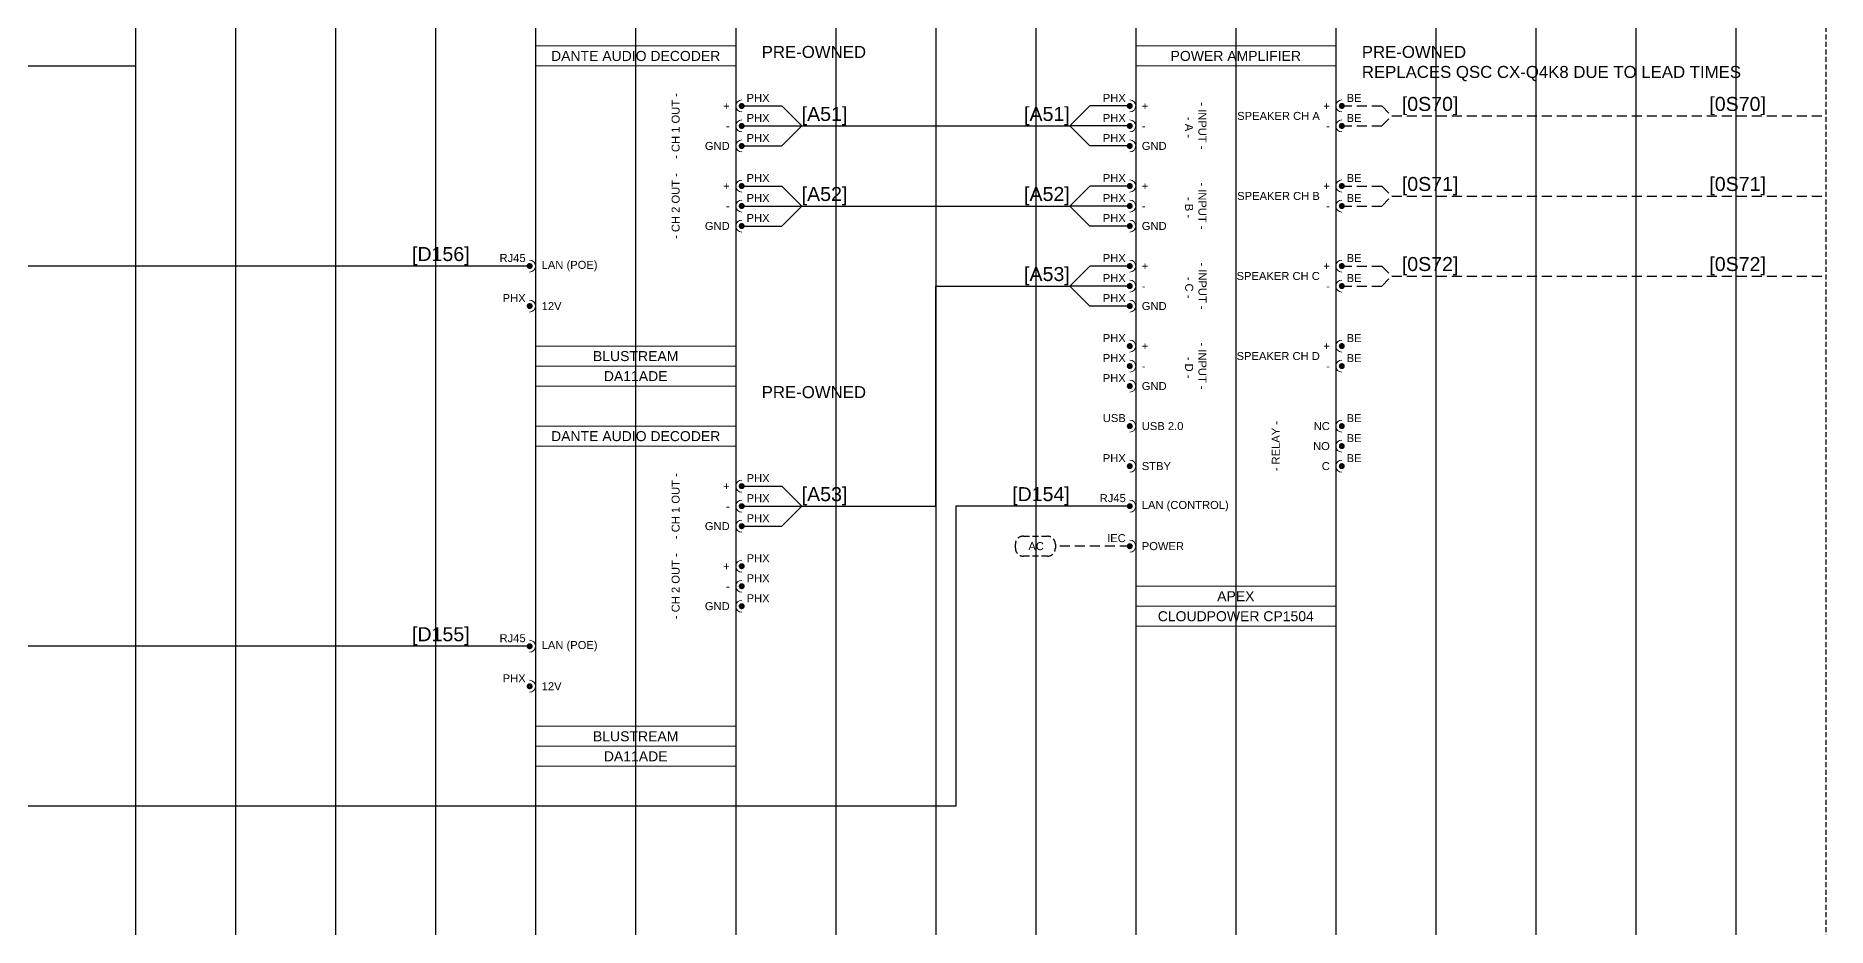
# Model space of a CAD drawing. Header units: millimetres. Extents: x -71336 to -35435, y -26189 to 22712.
# Drawn here: x -41486.8 to -41039.1, y -20301 to -20078.3 of the extents above; entities that cross this region are included whole.
import ezdxf
from ezdxf.enums import TextEntityAlignment as Align
from ezdxf.lldxf.tags import DXFTag

# ---------------------------------------------------------------- set-up
doc = ezdxf.new("R2010")
doc.units = ezdxf.units.MM
doc.linetypes.add('DASHED', pattern=[0.75, 0.5, -0.25])
doc.linetypes.add('DASHED2', pattern=[0.375, 0.25, -0.125])
for name, color, linetype in [('SC - 2 Core Speaker', 211, 'DASHED'), ('SC - 3 Core Flex', 7, 'DASHED'), ('SC - Cat - Green - Data', 84, 'Continuous'), ('SC - Cat - Green - Data - DANTE', 84, 'DANTE'), ('SC - Starquad', 4, 'Continuous'), ('SC - Text', 7, 'Continuous'), ('Text', 7, 'Continuous')]:
    doc.layers.add(name, color=color, linetype=linetype)
doc.layers.add('SC - Equipment', color=7, linetype='Continuous', lineweight=13)
doc.layers.add('SC - Xlines', color=252, linetype='Continuous', plot=False)
doc.styles.add('ARIAL', font='arial.ttf')
doc.styles.get("Standard").update_dxf_attribs({"font": 'arial.ttf', "height": 35})
tags = doc.linetypes.add('DANTE', pattern='A,3.745209,-0.071128,["DANTE",ARIAL,S=0.5,R=0,X=0,Y=-0.25],-2.454793,3.728871', length=10.000001).pattern_tags.tags
tags[6] = DXFTag(74, 10)

# ---------------------------------------------------------------- blocks, each defined once
blk = doc.blocks.new('APEX CLOUDPOWER CP1504 - SCHEMATIC')
at = {"layer": 'SC - Equipment'}
for p, q in [((-25, 0), (25, 0)), ((-25, -145), (-25, 0)), ((25, 0), (25, -145)), ((25, -5), (-25, -5)), ((25, -135), (-25, -135)), ((25, -135), (-25, -135)), ((25, -140), (-25, -140)), ((25, -140), (-25, -140)), ((25, -140), (-25, -140)), ((25, -145), (-25, -145))]:
    blk.add_line(p, q, dxfattribs=at)
at = {"layer": 'SC - Equipment', "const_width": 0.7}
for points in [[(-26.1, -15, 1), (-26.9, -15, 1)], [(26.1, -15, -1), (26.9, -15, -1)], [(-26.1, -20, 1), (-26.9, -20, 1)], [(26.1, -20, -1), (26.9, -20, -1)], [(-26.1, -25, 1), (-26.9, -25, 1)], [(-26.1, -35, 1), (-26.9, -35, 1)], [(26.1, -35, -1), (26.9, -35, -1)], [(-26.1, -40, 1), (-26.9, -40, 1)], [(26.1, -40, -1), (26.9, -40, -1)], [(-26.1, -45, 1), (-26.9, -45, 1)], [(-26.1, -55, 1), (-26.9, -55, 1)], [(26.1, -55, -1), (26.9, -55, -1)], [(-26.1, -60, 1), (-26.9, -60, 1)], [(26.1, -60, -1), (26.9, -60, -1)], [(-26.1, -65, 1), (-26.9, -65, 1)], [(-26.1, -75, 1), (-26.9, -75, 1)], [(26.1, -75, -1), (26.9, -75, -1)], [(-26.1, -80, 1), (-26.9, -80, 1)], [(26.1, -80, -1), (26.9, -80, -1)], [(-26.1, -85, 1), (-26.9, -85, 1)], [(-26.1, -95, 1), (-26.9, -95, 1)], [(26.1, -95, -1), (26.9, -95, -1)], [(26.1, -100, -1), (26.9, -100, -1)], [(-26.1, -105, 1), (-26.9, -105, 1)], [(26.1, -105, -1), (26.9, -105, -1)], [(-26.1, -115, 1), (-26.9, -115, 1)], [(-26.1, -125, 1), (-26.9, -125, 1)]]:
    blk.add_lwpolyline(points, format="xyb", close=True, dxfattribs=at)
at = {"layer": 'SC - Equipment'}
for centre, start, end in [((-26.5, -15), 270, 90), ((26.5, -15), 90, 270), ((-26.5, -20), 270, 90), ((26.5, -20), 90, 270), ((-26.5, -25), 270, 90), ((-26.5, -35), 270, 90), ((26.5, -35), 90, 270), ((-26.5, -40), 270, 90), ((26.5, -40), 90, 270), ((-26.5, -45), 270, 90), ((-26.5, -55), 270, 90), ((26.5, -55), 90, 270), ((-26.5, -60), 270, 90), ((26.5, -60), 90, 270), ((-26.5, -65), 270, 90), ((-26.5, -75), 270, 90), ((26.5, -75), 90, 270), ((-26.5, -80), 270, 90), ((26.5, -80), 90, 270), ((-26.5, -85), 270, 90), ((-26.5, -95), 270, 90), ((26.5, -95), 90, 270), ((26.5, -100), 90, 270), ((-26.5, -105), 270, 90), ((26.5, -105), 90, 270), ((-26.5, -115), 270, 90), ((-26.5, -125), 270, 90)]:
    blk.add_arc(centre, 1.5, start, end, dxfattribs=at)
at = {"ltscale": 5}
for tag, p in [('DESCRIPTION', (0, -2.5)), ('MAKE', (0, -137.5)), ('MODEL', (0, -142.5))]:
    blk.add_attdef(tag, text='', height=2.5, dxfattribs=at).set_placement(p, align=Align.MIDDLE_CENTER)
at = {"ltscale": 5, "flags": 1}
for tag, p in [('ROOM_TYPE', (45, -5)), ('LOCATION', (45, -10)), ('RACK_EQUIPMENT_(Y/N)', (45, -15)), ('IP_(Y/N)', (45, -30)), ('POE(WATT)', (45, -35)), ('AMP(@240V)', (45, -40)), ('WATT', (45, -45)), ('BTU/H', (45, -50)), ('WEIGHT(KG)', (45, -55)), ('TRANSFORMER_TAPS', (45, -60))]:
    blk.add_attdef(tag, p, '', height=2.5, dxfattribs=at)
blk.add_attdef('BRACKET', text='', height=2.5, dxfattribs=at).set_placement((0, -132.5), align=Align.MIDDLE_CENTER)
at = {"layer": 'SC - Equipment', "ltscale": 5, "char_height": 2}
for s, insert, width, attachment_point in [('PHX', (-27.5, -13), 5.7736, 6), ('BE', (27.7, -13), 3.7458, 4), ('PHX', (-27.5, -18), 5.7736, 6), ('+', (-23.5, -15), 23.5, 4), ('SPEAKER CH A', (21, -17.5), 23.5, 6), ('+', (23.5, -15), 23.5, 6), ('BE', (27.7, -18), 3.7458, 4), ('PHX', (-27.5, -23), 5.7736, 6), ('-', (-23.5, -20), 23.5, 4), ('-', (23.5, -20), 23.5, 6), ('GND', (-23.5, -25), 23.5, 4), ('PHX', (-27.5, -33), 5.7736, 6), ('+', (-23.5, -35), 23.5, 4), ('+', (23.5, -35), 23.5, 6), ('BE', (27.7, -33), 3.7458, 4), ('PHX', (-27.5, -38), 5.7736, 6), ('-', (-23.5, -40), 23.5, 4), ('SPEAKER CH B', (21, -37.5), 23.5, 6), ('-', (23.5, -40), 23.5, 6), ('BE', (27.7, -38), 3.7458, 4), ('PHX', (-27.5, -43), 5.7736, 6), ('GND', (-23.5, -45), 23.5, 4), ('PHX', (-27.5, -53), 5.7736, 6), ('BE', (27.7, -53), 3.7458, 4), ('PHX', (-27.5, -58), 5.7736, 6), ('+', (-23.5, -55), 23.5, 4), ('SPEAKER CH C', (21, -57.5), 23.5, 6), ('+', (23.5, -55), 23.5, 6), ('BE', (27.7, -58), 3.7458, 4), ('PHX', (-27.5, -63), 5.7736, 6), ('-', (-23.5, -60), 23.5, 4), ('-', (23.5, -60), 23.5, 6), ('GND', (-23.5, -65), 23.5, 4), ('PHX', (-27.5, -73), 5.7736, 6), ('+', (-23.5, -75), 23.5, 4), ('+', (23.5, -75), 23.5, 6), ('BE', (27.7, -73), 3.7458, 4), ('PHX', (-27.5, -78), 5.7736, 6), ('-', (-23.5, -80), 23.5, 4), ('SPEAKER CH D', (21, -77.5), 23.5, 6), ('-', (23.5, -80), 23.5, 6), ('BE', (27.7, -78), 3.7458, 4), ('PHX', (-27.5, -83), 5.7736, 6), ('GND', (-23.5, -85), 23.5, 4), ('USB', (-27.5, -93), 5.7736, 6), ('USB 2.0', (-23.5, -95), 23.5, 4), ('NC', (23.5, -95), 23.5, 6), ('BE', (27.7, -93), 3.7458, 4), ('BE', (27.7, -98), 3.7458, 4), ('PHX', (-27.5, -103), 5.7736, 6), ('NO', (23.5, -100), 23.5, 6), ('BE', (27.7, -103), 3.7458, 4), ('STBY', (-23.5, -105), 23.5, 4), ('C', (23.5, -105), 23.5, 6), ('RJ45', (-27.5, -113), 5.7736, 6), ('LAN (CONTROL)', (-23.5, -115), 23.5, 4), ('IEC', (-27.5, -123), 5.7736, 6), ('POWER', (-23.5, -125), 23.5, 4)]:
    blk.add_mtext(s, dxfattribs=dict(at, insert=insert, width=width, attachment_point=attachment_point))
at = {"layer": 'SC - Equipment', "ltscale": 5, "char_height": 2, "width": 24.882, "attachment_point": 5}
for s, insert, rotation in [('- INPUT -\\P - A -', (-10, -19.99), 270), ('- INPUT -\\P - B -', (-10, -39.99), 270), ('- INPUT -\\P - C -', (-10, -59.99), 270), ('- INPUT -\\P - D -', (-10, -79.99), 270), ('- RELAY -', (10, -100), 90)]:
    blk.add_mtext(s, dxfattribs=dict(at, insert=insert, rotation=rotation))
blk = doc.blocks.new('BLUSTREAM DA11ADE - SCHEMATIC')
at = {"layer": 'SC - Equipment'}
for p, q in [((-25, 0), (25, 0)), ((-25, -85), (-25, 0)), ((25, 0), (25, -85)), ((25, -5), (-25, -5)), ((25, -75), (-25, -75)), ((25, -75), (-25, -75)), ((25, -80), (-25, -80)), ((25, -80), (-25, -80)), ((25, -80), (-25, -80)), ((25, -85), (-25, -85))]:
    blk.add_line(p, q, dxfattribs=at)
at = {"layer": 'SC - Equipment', "const_width": 0.7}
for points in [[(26.1, -15, -1), (26.9, -15, -1)], [(26.1, -20, -1), (26.9, -20, -1)], [(26.1, -25, -1), (26.9, -25, -1)], [(26.1, -35, -1), (26.9, -35, -1)], [(26.1, -40, -1), (26.9, -40, -1)], [(26.1, -45, -1), (26.9, -45, -1)], [(-26.1, -55, 1), (-26.9, -55, 1)], [(-26.1, -65, 1), (-26.9, -65, 1)]]:
    blk.add_lwpolyline(points, format="xyb", close=True, dxfattribs=at)
at = {"layer": 'SC - Equipment'}
for centre, start, end in [((26.5, -15), 90, 270), ((26.5, -20), 90, 270), ((26.5, -25), 90, 270), ((26.5, -35), 90, 270), ((26.5, -40), 90, 270), ((26.5, -45), 90, 270), ((-26.5, -55), 270, 90), ((-26.5, -65), 270, 90)]:
    blk.add_arc(centre, 1.5, start, end, dxfattribs=at)
at = {"ltscale": 5}
for tag, p in [('DESCRIPTION', (0, -2.5)), ('MAKE', (0, -77.5)), ('MODEL', (0, -82.5))]:
    blk.add_attdef(tag, text='', height=2.5, dxfattribs=at).set_placement(p, align=Align.MIDDLE_CENTER)
at = {"ltscale": 5, "flags": 1}
for tag, p in [('ROOM_TYPE', (45, -5)), ('LOCATION', (45, -10)), ('RACK_EQUIPMENT_(Y/N)', (45, -15)), ('IP_(Y/N)', (45, -30)), ('POE(WATT)', (45, -35)), ('AMP(@240V)', (45, -40)), ('WATT', (45, -45)), ('BTU/H', (45, -50)), ('WEIGHT(KG)', (45, -55)), ('TRANSFORMER_TAPS', (45, -60))]:
    blk.add_attdef(tag, p, '', height=2.5, dxfattribs=at)
blk.add_attdef('BRACKET', text='', height=2.5, dxfattribs=at).set_placement((0, -72.5), align=Align.MIDDLE_CENTER)
at = {"layer": 'SC - Equipment', "ltscale": 5, "char_height": 2, "width": 24.8632, "attachment_point": 5, "rotation": 90}
for s, insert in [('- CH 1 OUT -', (10, -20)), ('- CH 2 OUT -', (10, -40))]:
    blk.add_mtext(s, dxfattribs=dict(at, insert=insert))
at = {"layer": 'SC - Equipment', "ltscale": 5, "char_height": 2}
for s, insert, width, attachment_point in [('PHX', (27.72, -13), 7.1748, 4), ('+', (23.5, -15), 23.5, 6), ('PHX', (27.72, -18), 7.1748, 4), ('-', (23.5, -20), 23.5, 6), ('PHX', (27.72, -23), 7.1748, 4), ('GND', (23.5, -25), 23.5, 6), ('+', (23.5, -35), 23.5, 6), ('PHX', (27.72, -33), 7.1748, 4), ('-', (23.5, -40), 23.5, 6), ('PHX', (27.72, -38), 7.1748, 4), ('GND', (23.5, -45), 23.5, 6), ('PHX', (27.72, -43), 7.1748, 4), ('RJ45', (-27.5, -53), 5.7736, 6), ('LAN (POE)', (-23.5, -55), 47.6216, 4), ('PHX', (-27.5, -63), 5.7736, 6), ('12V', (-23.5, -65), 23.5, 4)]:
    blk.add_mtext(s, dxfattribs=dict(at, insert=insert, width=width, attachment_point=attachment_point))

msp = doc.modelspace()

# ---------------------------------------------------------------- linework, layer by layer
at = {"linetype": 'DASHED2', "ltscale": 5}
msp.add_lwpolyline([(-41034.371, -20758.194), (-41034.371, -19862.296), (-41039.371, -19862.296), (-41039.371, -20758.194)], close=True, dxfattribs=at)
at = {"layer": 'SC - 2 Core Speaker', "color": 1, "ltscale": 5}
for points in [[(-41160.368, -20095.818), (-41150.368, -20095.818), (-41147.868, -20098.318)], [(-41160.368, -20115.818), (-41150.368, -20115.818), (-41147.868, -20118.318)], [(-41160.368, -20135.818), (-41150.368, -20135.818), (-41147.868, -20138.318)]]:
    msp.add_lwpolyline(points, dxfattribs=at)
at = {"layer": 'SC - 2 Core Speaker', "color": 7, "ltscale": 5}
for points in [[(-41160.368, -20100.818), (-41150.368, -20100.818), (-41147.868, -20098.318)], [(-41160.368, -20120.818), (-41150.368, -20120.818), (-41147.868, -20118.318)], [(-41160.368, -20140.818), (-41150.368, -20140.818), (-41147.868, -20138.318)]]:
    msp.add_lwpolyline(points, dxfattribs=at)
at = {"layer": 'SC - 2 Core Speaker', "ltscale": 5}
for points in [[(-41147.868, -20098.318), (-41039.371, -20098.318)], [(-41147.868, -20118.318), (-41039.371, -20118.318)], [(-41147.868, -20138.318), (-41039.371, -20138.318)]]:
    msp.add_lwpolyline(points, dxfattribs=at)
at = {"layer": 'SC - 3 Core Flex', "ltscale": 3}
msp.add_lwpolyline([(-41239.966, -20203.318), (-41233.966, -20203.318, -0.4142136), (-41231.966, -20205.318), (-41231.966, -20206.318, -0.4142136), (-41233.966, -20208.318), (-41239.966, -20208.318, -0.4142136), (-41241.966, -20206.318), (-41241.966, -20205.318, -0.4142136)], format="xyb", close=True, dxfattribs=at)
at = {"layer": 'SC - 3 Core Flex', "ltscale": 5}
msp.add_lwpolyline([(-41213.368, -20205.818), (-41231.966, -20205.818)], dxfattribs=at)
at = {"layer": 'SC - Cat - Green - Data', "ltscale": 5}
msp.add_lwpolyline([(-41213.368, -20195.818), (-41256.871, -20195.818), (-41256.871, -20270.819), (-41861.871, -20270.818), (-41861.871, -20515.821), (-41513.371, -20515.821)], dxfattribs=at)
at = {"layer": 'SC - Cat - Green - Data - DANTE', "ltscale": 5}
for points in [[(-41363.368, -20135.819), (-41871.871, -20135.819), (-41871.871, -20525.821), (-41513.371, -20525.821)], [(-41363.365, -20230.819), (-41866.871, -20230.819), (-41866.871, -20520.821), (-41513.371, -20520.821)]]:
    msp.add_lwpolyline(points, dxfattribs=at)
at = {"layer": 'SC - Starquad', "ltscale": 5}
for points in [[(-41760.368, -20085.818), (-41461.871, -20085.818), (-41461.871, -20325.818), (-41378.368, -20325.818), (-41378.368, -20345.818)], [(-41295.368, -20100.818), (-41228.368, -20100.818)], [(-41295.368, -20120.818), (-41228.368, -20120.818)], [(-41295.365, -20195.818), (-41261.865, -20195.818), (-41261.871, -20140.818), (-41228.368, -20140.818)]]:
    msp.add_lwpolyline(points, dxfattribs=at)
at = {"layer": 'SC - Starquad', "color": 1, "ltscale": 5}
for points in [[(-41310.368, -20095.818), (-41300.368, -20095.818), (-41295.368, -20100.818)], [(-41213.368, -20095.818), (-41223.368, -20095.818), (-41228.368, -20100.818)], [(-41310.368, -20115.818), (-41300.368, -20115.818), (-41295.368, -20120.818)], [(-41213.368, -20115.818), (-41223.368, -20115.818), (-41228.368, -20120.818)], [(-41213.368, -20135.818), (-41223.368, -20135.818), (-41228.368, -20140.818)], [(-41310.365, -20190.818), (-41300.365, -20190.818), (-41295.365, -20195.818)]]:
    msp.add_lwpolyline(points, dxfattribs=at)
at = {"layer": 'SC - Starquad', "color": 7, "ltscale": 5}
for points in [[(-41310.368, -20100.818), (-41295.368, -20100.818)], [(-41213.368, -20100.818), (-41228.368, -20100.818)], [(-41310.368, -20120.818), (-41295.368, -20120.818)], [(-41213.368, -20120.818), (-41228.368, -20120.818)], [(-41213.368, -20140.818), (-41228.368, -20140.818)], [(-41310.365, -20195.818), (-41295.365, -20195.818)]]:
    msp.add_lwpolyline(points, dxfattribs=at)
at = {"layer": 'SC - Starquad', "color": 250, "ltscale": 5}
for points in [[(-41310.368, -20105.818), (-41300.368, -20105.818), (-41295.368, -20100.818)], [(-41213.368, -20105.818), (-41223.368, -20105.818), (-41228.368, -20100.818)], [(-41310.368, -20125.818), (-41300.368, -20125.818), (-41295.368, -20120.818)], [(-41213.368, -20125.818), (-41223.368, -20125.818), (-41228.368, -20120.818)], [(-41213.368, -20145.818), (-41223.368, -20145.818), (-41228.368, -20140.818)], [(-41310.365, -20200.818), (-41300.365, -20200.818), (-41295.365, -20195.818)]]:
    msp.add_lwpolyline(points, dxfattribs=at)
at = {"layer": 'SC - Xlines', "color": 250, "ltscale": 5}
for points in [[(-41461.871, -19840.821), (-41461.871, -20779.719)], [(-41411.871, -19840.821), (-41411.871, -20779.719)], [(-41361.871, -19840.821), (-41361.871, -20779.719)], [(-41311.871, -19840.821), (-41311.871, -20779.719)], [(-41261.871, -19840.821), (-41261.871, -20779.719)], [(-41211.871, -19840.821), (-41211.871, -20779.719)], [(-41161.871, -19840.821), (-41161.871, -20779.719)], [(-41111.871, -19840.821), (-41111.871, -20779.719)], [(-41061.871, -19840.821), (-41061.871, -20779.719)]]:
    msp.add_lwpolyline(points, dxfattribs=at)
at = {"layer": 'SC - Xlines', "ltscale": 5}
for points in [[(-41436.871, -19840.821), (-41436.871, -20779.719)], [(-41386.871, -19840.821), (-41386.871, -20779.719)], [(-41336.871, -19840.821), (-41336.871, -20779.719)], [(-41286.871, -19840.821), (-41286.871, -20779.719)], [(-41236.871, -19840.821), (-41236.871, -20779.719)], [(-41186.871, -19840.821), (-41186.871, -20779.719)], [(-41136.871, -19840.821), (-41136.871, -20779.719)], [(-41086.871, -19840.821), (-41086.871, -20779.719)]]:
    msp.add_lwpolyline(points, dxfattribs=at)

# ---------------------------------------------------------------- block references
at = {"ltscale": 5}
for name, p, values in [('BLUSTREAM DA11ADE - SCHEMATIC', (-41336.868, -20080.819), {'DESCRIPTION': 'DANTE AUDIO DECODER', 'MAKE': 'BLUSTREAM', 'MODEL': 'DA11ADE'}), ('APEX CLOUDPOWER CP1504 - SCHEMATIC', (-41186.868, -20080.818), {'DESCRIPTION': 'POWER AMPLIFIER', 'MAKE': 'APEX', 'MODEL': 'CLOUDPOWER CP1504'}), ('BLUSTREAM DA11ADE - SCHEMATIC', (-41336.865, -20175.819), {'DESCRIPTION': 'DANTE AUDIO DECODER', 'MAKE': 'BLUSTREAM', 'MODEL': 'DA11ADE'})]:
    msp.add_blockref(name, p, dxfattribs=at).add_auto_attribs(values)

# ---------------------------------------------------------------- texts
at = {"layer": 'SC - Text'}
for s, insert, char_height, width, attachment_point in [('PRE-OWNED', (-41305.368, -20080.819), 3, 134.02561, 1), ('PRE-OWNED\\P{\\C1;REPLACES QSC CX-Q4K8 DUE TO LEAD TIMES}', (-41155.368, -20080.818), 3, 134.02561, 1), ('[0S70]', (-41145.368, -20098.118), 3.5, 15.57197, 7), ('[0S70]', (-41054.371, -20098.118), 3.5, 14.6761, 9), ('[A51]', (-41295.371, -20100.619), 3.5, 15.57197, 7), ('[A51]', (-41228.368, -20100.619), 3.5, 14.6761, 9), ('[A52]', (-41295.371, -20120.619), 3.5, 15.57197, 7), ('[A52]', (-41228.368, -20120.619), 3.5, 14.6761, 9), ('[0S71]', (-41145.368, -20118.118), 3.5, 15.57197, 7), ('[0S71]', (-41054.371, -20118.118), 3.5, 14.6761, 9), ('[D156]', (-41378.368, -20135.619), 3.5, 14.6761, 9), ('[0S72]', (-41145.368, -20138.118), 3.5, 15.57197, 7), ('[0S72]', (-41054.371, -20138.118), 3.5, 14.6761, 9), ('[A53]', (-41228.368, -20140.619), 3.5, 14.6761, 9), ('PRE-OWNED', (-41305.365, -20165.819), 3, 134.02561, 1), ('[A53]', (-41295.371, -20195.619), 3.5, 15.57197, 7), ('[D154]', (-41228.368, -20195.618), 3.5, 14.6761, 9), ('[D155]', (-41378.365, -20230.619), 3.5, 14.6761, 9)]:
    msp.add_mtext(s, dxfattribs=dict(at, insert=insert, char_height=char_height, width=width, attachment_point=attachment_point))
at = {"layer": 'Text', "insert": (-41236.766, -20205.818), "char_height": 2, "width": 143.97126, "attachment_point": 5}
msp.add_mtext('AC', dxfattribs=at)

doc.saveas('drawing.dxf')
